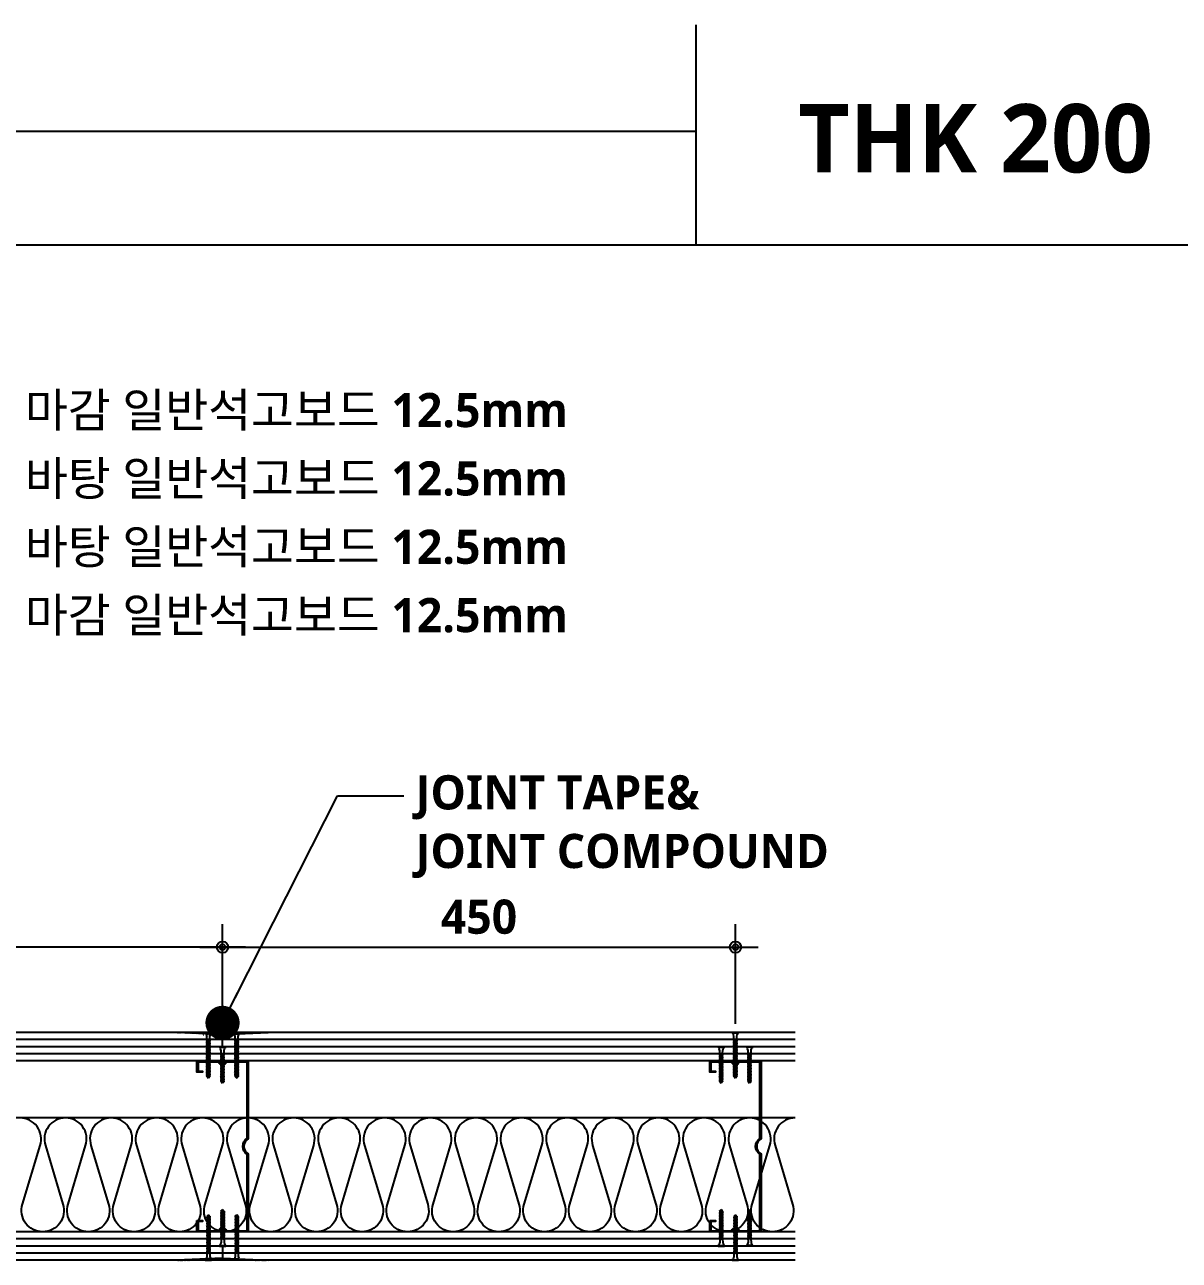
# Model space of a CAD drawing. Extents: x 200 to 24872, y 200 to 5740.
# Drawn here: x 17806 to 18819, y 4649 to 5733 of the extents above; entities that cross this region are included whole.
import ezdxf
from ezdxf.enums import TextEntityAlignment as Align

# ---------------------------------------------------------------- set-up
doc = ezdxf.new("R2010")
doc.units = 0
doc.header["$LTSCALE"] = 10
doc.header["$MEASUREMENT"] = 0
doc.header["$PDSIZE"] = -2
doc.layers.get('0').update_dxf_attribs({"linetype": 'CONTINUOUS'})
doc.layers.get('Defpoints').update_dxf_attribs({"color": 143, "linetype": 'CONTINUOUS'})
for name, color, linetype in [('A-ANNO-GRA1', 7, 'CONTINUOUS'), ('A-ANNO-LEAD', 4, 'CONTINUOUS'), ('A-ANNO-TEXT1', 7, 'CONTINUOUS'), ('A-DIM', 7, 'CONTINUOUS'), ('A-insul', 251, 'CONTINUOUS'), ('A-ST-AXIS-DIM', 7, 'CONTINUOUS'), ('A-STUD', 3, 'CONTINUOUS'), ('A-WALL-DRY', 7, 'CONTINUOUS'), ('나사못32', 8, 'CONTINUOUS'), ('나사못40', 8, 'CONTINUOUS'), ('조인트컴파운드', 8, 'CONTINUOUS')]:
    doc.layers.add(name, color=color, linetype=linetype)
doc.styles.add('2020음성 1차', font='NanumGothicBold.ttf')
doc.dimstyles.new('DLEADER', dxfattribs={"dimscale": 50, "dimtxt": 3, "dimasz": 3, "dimexe": 1, "dimexo": 8, "dimgap": 1, "dimtad": 1, "dimdec": 0, "dimrnd": 0.25, "dimdsep": 32, "dimtxsty": '2020음성 1차', "dimblk": 'DOT', "dimcen": 5, "dimclrd": 4, "dimclre": 4, "dimclrt": 3, "dimadec": 0, "dimazin": 0, "dimtfac": 1, "dimtdec": 0, "dimtix": 1, "dimtmove": 2, "dimatfit": 1, "dimldrblk": 'DOT', "dimfxl": 1, "dimarcsym": 0})
doc.dimstyles.new('RI-DOT-150', dxfattribs={"dimscale": 150, "dimtxt": 3, "dimasz": 1, "dimexe": 2, "dimexo": 2, "dimgap": 1, "dimtad": 1, "dimdec": 0, "dimzin": 9, "dimdsep": 46, "dimtxsty": '2020음성 1차', "dimcen": 0, "dimclrd": 256, "dimclre": 256, "dimclrt": 3, "dimadec": 0, "dimazin": 0, "dimtm": 1e-09, "dimtfac": 1, "dimtdec": 0, "dimtix": 1, "dimtmove": 2, "dimatfit": 3, "dimfxl": 1.25, "dimtolj": 1, "dimtzin": 0, "dimlwd": -1, "dimlwe": -1, "dimarcsym": 0})

# ---------------------------------------------------------------- blocks, each defined once
blk = doc.blocks.new('DIMDOT')
at = {"layer": 'A-DIM', "color": 7, "linetype": 'Continuous'}
blk.add_line((-2, 0), (2, 0), dxfattribs=at)
for radius in [0.5, 0.25]:
    blk.add_circle((0, 0), radius, dxfattribs=at)
blk = doc.blocks.new('*D77')
at = {"layer": 'A-ST-AXIS-DIM'}
for p, q in [((17979.48585798964, 4856.111153102946), (17979.48585798964, 4943.61115309353)), ((18429.48585798964, 4856.111153100814), (18429.48585798964, 4943.61115309353)), ((17989.48585798964, 4923.61115309353), (18419.48585798964, 4923.61115309353))]:
    blk.add_line(p, q, dxfattribs=at)
at = {"layer": 'Defpoints', "color": 0}
for p in [(18429.48585798964, 4923.61115309353), (17979.48585798964, 4841.111153102946), (18429.48585798964, 4841.111153100814)]:
    blk.add_point(p, dxfattribs=at)
at = {"layer": 'A-ST-AXIS-DIM', "linetype": 'ByBlock', "xscale": 10, "yscale": 10, "zscale": 10, "rotation": 180}
blk.add_blockref('DIMDOT', (17979.48585798964, 4923.61115309353), dxfattribs=at)
at = {"layer": 'A-ST-AXIS-DIM', "linetype": 'ByBlock', "xscale": 10, "yscale": 10, "zscale": 10}
blk.add_blockref('DIMDOT', (18429.48585798964, 4923.61115309353), dxfattribs=at)
at = {"layer": 'A-ST-AXIS-DIM', "color": 3, "ltscale": 10, "insert": (18204.48585798964, 4950.102630366257), "char_height": 30, "attachment_point": 5, "style": '2020음성 1차'}
blk.add_mtext('\\A1;450', dxfattribs=at)
blk = doc.blocks.new('*D78')
at = {"layer": 'A-ST-AXIS-DIM'}
for p, q in [((17529.48585798964, 4856.111153100814), (17529.48585798964, 4943.61115309353)), ((17979.48585798964, 4856.111153102946), (17979.48585798964, 4943.61115309353)), ((17969.48585798964, 4923.61115309353), (17539.48585798964, 4923.61115309353))]:
    blk.add_line(p, q, dxfattribs=at)
at = {"layer": 'Defpoints', "color": 0}
for p in [(17529.48585798964, 4923.61115309353), (17529.48585798964, 4841.111153100814), (17979.48585798964, 4841.111153102946)]:
    blk.add_point(p, dxfattribs=at)
at = {"layer": 'A-ST-AXIS-DIM', "linetype": 'ByBlock', "xscale": 10, "yscale": 10, "zscale": 10, "rotation": 180}
blk.add_blockref('DIMDOT', (17529.48585798964, 4923.61115309353), dxfattribs=at)
at = {"layer": 'A-ST-AXIS-DIM', "linetype": 'ByBlock', "xscale": 10, "yscale": 10, "zscale": 10}
blk.add_blockref('DIMDOT', (17979.48585798964, 4923.61115309353), dxfattribs=at)
at = {"layer": 'A-ST-AXIS-DIM', "color": 3, "ltscale": 10, "insert": (17754.48585798964, 4950.102630366257), "char_height": 30, "attachment_point": 5, "style": '2020음성 1차'}
blk.add_mtext('\\A1;450', dxfattribs=at)
blk = doc.blocks.new('_Dot')
at = {"color": 0, "lineweight": -2}
blk.add_line((-0.5, 0), (-1, 0), dxfattribs=at)
at = {"color": 0, "const_width": 0.5}
blk.add_lwpolyline([(-0.25, 0, 1), (0.25, 0, 1)], format="xyb", close=True, dxfattribs=at)
blk = doc.blocks.new('kcc나사못32')
at = {"layer": '나사못32'}
for p, q in [((1.500005058944225, 29.89999868441373), (1.000005058944225, 29.59999868436717)), ((1.000005058944225, 29.59999868436717), (1.500005058944225, 29.2999986843206)), ((1.500005058944225, 28.59999868436716), (1.000005058944225, 28.2999986843206)), ((1.000005058944225, 28.2999986843206), (1.500005058944225, 27.99999868427403)), ((1.500005058944225, 27.2999986843206), (1.000005058944225, 26.99999868427403)), ((1.000005058944225, 26.99999868427403), (1.500005058944225, 26.69999868422747)), ((1.500005058944225, 25.99999868427403), (1.000005058944225, 25.69999868422747)), ((1.000005058944225, 25.69999868422747), (1.500005058944225, 25.39999868441373)), ((1.500005058944225, 24.69999868422747), (1.000005058944225, 24.39999868441373)), ((1.000005058944225, 24.39999868441373), (1.500005058944225, 24.09999868436717)), ((1.500005058944225, 23.39999868441373), (1.000005058944225, 23.09999868436717)), ((1.000005058944225, 23.09999868436717), (1.500005058944225, 22.7999986843206)), ((1.500005058944225, 22.09999868436717), (1.000005058944225, 21.7999986843206)), ((1.000005058944225, 21.7999986843206), (1.500005058944225, 21.49999868427403)), ((1.500005058944225, 30.59999868436717), (2.750005058944225, 31.99999868427403)), ((1.500005058944225, 30.59999868436717), (1.500005058944225, 29.89999868441373)), ((4.000005058944225, 30.49999868427403), (1.500005058944225, 29.89999868441373)), ((4.000005058944225, 29.89999868441373), (1.500005058944225, 29.89999868441373)), ((4.000005058944225, 29.89999868441373), (1.500005058944225, 29.2999986843206)), ((1.500005058944225, 29.2999986843206), (1.500005058944225, 28.59999868436716)), ((4.000005058944225, 29.19999868422747), (1.500005058944225, 28.59999868436716)), ((4.000005058944225, 28.59999868436716), (1.500005058944225, 28.59999868436716)), ((4.000005058944225, 28.59999868436716), (1.500005058944225, 27.99999868427403)), ((1.500005058944225, 27.99999868427403), (1.500005058944225, 27.2999986843206)), ((4.000005058944225, 27.89999868441373), (1.500005058944225, 27.2999986843206)), ((4.000005058944225, 27.2999986843206), (1.500005058944225, 27.2999986843206)), ((4.000005058944225, 27.2999986843206), (1.500005058944225, 26.69999868422747)), ((1.500005058944225, 26.69999868422747), (1.500005058944225, 25.99999868427403)), ((4.000005058944225, 26.59999868436717), (1.500005058944225, 25.99999868427403)), ((4.000005058944225, 25.99999868427403), (1.500005058944225, 25.99999868427403)), ((4.000005058944225, 25.99999868427403), (1.500005058944225, 25.39999868441373)), ((1.500005058944225, 25.39999868441373), (1.500005058944225, 24.69999868422747)), ((4.000005058944225, 25.2999986843206), (1.500005058944225, 24.69999868422747)), ((4.000005058944225, 24.69999868422747), (1.500005058944225, 24.69999868422747)), ((4.000005058944225, 24.69999868422747), (1.500005058944225, 24.09999868436717)), ((1.500005058944225, 24.09999868436717), (1.500005058944225, 23.39999868441373)), ((4.000005058944225, 23.99999868427403), (1.500005058944225, 23.39999868441373)), ((4.000005058944225, 23.39999868441373), (1.500005058944225, 23.39999868441373)), ((4.000005058944225, 23.39999868441373), (1.500005058944225, 22.7999986843206)), ((1.500005058944225, 22.7999986843206), (1.500005058944225, 22.09999868436717)), ((4.000005058944225, 22.69999868422747), (1.500005058944225, 22.09999868436717)), ((4.000005058944225, 22.09999868436717), (1.500005058944225, 22.09999868436717)), ((4.000005058944225, 22.09999868436717), (1.500005058944225, 21.49999868427403)), ((4.000005058944225, 30.49999868427403), (2.750005058944225, 31.99999868427403)), ((4.000005058944225, 30.49999868427403), (4.500005058944224, 30.19999868422747)), ((4.500005058944224, 30.19999868422747), (4.000005058944225, 29.89999868441373)), ((4.000005058944225, 29.89999868441373), (4.000005058944225, 29.19999868422747)), ((4.000005058944225, 29.19999868422747), (4.500005058944224, 28.89999868441373)), ((4.500005058944224, 28.89999868441373), (4.000005058944225, 28.59999868436716)), ((4.000005058944225, 28.59999868436716), (4.000005058944225, 27.89999868441373)), ((4.000005058944225, 27.89999868441373), (4.500005058944224, 27.59999868436717)), ((4.500005058944224, 27.59999868436717), (4.000005058944225, 27.2999986843206)), ((4.000005058944225, 27.2999986843206), (4.000005058944225, 26.59999868436717)), ((4.000005058944225, 26.59999868436717), (4.500005058944224, 26.2999986843206)), ((4.500005058944224, 26.2999986843206), (4.000005058944225, 25.99999868427403)), ((4.000005058944225, 25.99999868427403), (4.000005058944225, 25.2999986843206)), ((4.000005058944225, 25.2999986843206), (4.500005058944224, 24.99999868427404)), ((4.500005058944224, 24.99999868427404), (4.000005058944225, 24.69999868422747)), ((4.000005058944225, 24.69999868422747), (4.000005058944225, 23.99999868427403)), ((4.000005058944225, 23.99999868427403), (4.500005058944224, 23.69999868422747)), ((4.500005058944224, 23.69999868422747), (4.000005058944225, 23.39999868441373)), ((4.000005058944225, 23.39999868441373), (4.000005058944225, 22.69999868422747)), ((4.000005058944225, 22.69999868422747), (4.500005058944224, 22.39999868441373)), ((4.500005058944224, 22.39999868441373), (4.000005058944225, 22.09999868436717)), ((4.000005058944225, 22.09999868436717), (4.000005058944225, 21.39999868441373)), ((1.500005058944225, 20.7999986843206), (1.000005058944225, 20.49999868427403)), ((1.000005058944225, 20.49999868427403), (1.500005058944225, 20.19999868422747)), ((1.500005058944225, 19.49999868427403), (1.000005058944225, 19.19999868422747)), ((1.000005058944225, 19.19999868422747), (1.500005058944225, 18.89999868441373)), ((1.500005058944225, 18.19999868422747), (1.000005058944225, 17.89999868441373)), ((1.000005058944225, 17.89999868441373), (1.500005058944225, 17.59999868436716)), ((1.500005058944225, 16.89999868441373), (1.000005058944225, 16.59999868436716)), ((1.000005058944225, 16.59999868436716), (1.500005058944225, 16.2999986843206)), ((1.500005058944225, 15.59999868436716), (1.000005058944225, 15.2999986843206)), ((1.000005058944225, 15.2999986843206), (1.500005058944225, 14.99999868427403)), ((1.500005058944225, 14.2999986843206), (1.000005058944225, 13.99999868427403)), ((1.000005058944225, 13.99999868427403), (1.500005058944225, 13.69999868422747)), ((1.500005058944225, 12.99999868427403), (1.000005058944225, 12.69999868422746)), ((1.000005058944225, 12.69999868422746), (1.500005058944225, 12.39999868441373)), ((1.500005058944225, 11.69999868422746), (1.000005058944225, 11.39999868441373)), ((1.000005058944225, 11.39999868441373), (1.500005058944225, 11.09999868436716)), ((1.500005058944225, 21.49999868427403), (1.500005058944225, 20.7999986843206)), ((4.000005058944225, 21.39999868441373), (1.500005058944225, 20.7999986843206)), ((4.000005058944225, 20.7999986843206), (1.500005058944225, 20.7999986843206)), ((4.000005058944225, 20.7999986843206), (1.500005058944225, 20.19999868422747)), ((1.500005058944225, 20.19999868422747), (1.500005058944225, 19.49999868427403)), ((4.000005058944225, 20.09999868436716), (1.500005058944225, 19.49999868427403)), ((4.000005058944225, 19.49999868427403), (1.500005058944225, 19.49999868427403)), ((4.000005058944225, 19.49999868427403), (1.500005058944225, 18.89999868441373)), ((1.500005058944225, 18.89999868441373), (1.500005058944225, 18.19999868422747)), ((4.000005058944225, 18.7999986843206), (1.500005058944225, 18.19999868422747)), ((4.000005058944225, 18.19999868422747), (1.500005058944225, 18.19999868422747)), ((4.000005058944225, 18.19999868422747), (1.500005058944225, 17.59999868436716)), ((1.500005058944225, 17.59999868436716), (1.500005058944225, 16.89999868441373)), ((4.000005058944225, 17.49999868427403), (1.500005058944225, 16.89999868441373)), ((4.000005058944225, 16.89999868441373), (1.500005058944225, 16.89999868441373)), ((4.000005058944225, 16.89999868441373), (1.500005058944225, 16.2999986843206)), ((1.500005058944225, 16.2999986843206), (1.500005058944225, 15.59999868436716)), ((4.000005058944225, 16.19999868422747), (1.500005058944225, 15.59999868436716)), ((4.000005058944225, 15.59999868436716), (1.500005058944225, 15.59999868436716)), ((4.000005058944225, 15.59999868436716), (1.500005058944225, 14.99999868427403)), ((1.500005058944225, 14.99999868427403), (1.500005058944225, 14.2999986843206)), ((4.000005058944225, 14.89999868441373), (1.500005058944225, 14.2999986843206)), ((4.000005058944225, 14.2999986843206), (1.500005058944225, 14.2999986843206)), ((4.000005058944225, 14.2999986843206), (1.500005058944225, 13.69999868422747)), ((1.500005058944225, 13.69999868422747), (1.500005058944225, 12.99999868427403)), ((4.000005058944225, 13.59999868436716), (1.500005058944225, 12.99999868427403)), ((4.000005058944225, 12.99999868427403), (1.500005058944225, 12.99999868427403)), ((4.000005058944225, 12.99999868427403), (1.500005058944225, 12.39999868441373)), ((1.500005058944225, 12.39999868441373), (1.500005058944225, 11.69999868422746)), ((4.000005058944225, 12.2999986843206), (1.500005058944225, 11.69999868422746)), ((4.000005058944225, 11.69999868422746), (1.500005058944225, 11.69999868422746)), ((4.000005058944225, 11.69999868422746), (1.500005058944225, 11.09999868436716)), ((1.500005058944225, 11.09999868436716), (1.500005058944225, 10.39999868441373)), ((4.000005058944225, 10.99999868427403), (1.500005058944225, 10.39999868441373)), ((4.000005058944225, 21.39999868441373), (4.500005058944224, 21.09999868436716)), ((4.500005058944224, 21.09999868436716), (4.000005058944225, 20.7999986843206)), ((4.000005058944225, 20.7999986843206), (4.000005058944225, 20.09999868436716)), ((4.000005058944225, 20.09999868436716), (4.500005058944224, 19.7999986843206)), ((4.500005058944224, 19.7999986843206), (4.000005058944225, 19.49999868427403)), ((4.000005058944225, 19.49999868427403), (4.000005058944225, 18.7999986843206)), ((4.000005058944225, 18.7999986843206), (4.500005058944224, 18.49999868427403)), ((4.500005058944224, 18.49999868427403), (4.000005058944225, 18.19999868422747)), ((4.000005058944225, 18.19999868422747), (4.000005058944225, 17.49999868427403)), ((4.000005058944225, 17.49999868427403), (4.500005058944224, 17.19999868422746)), ((4.500005058944224, 17.19999868422746), (4.000005058944225, 16.89999868441373)), ((4.000005058944225, 16.89999868441373), (4.000005058944225, 16.19999868422747)), ((4.000005058944225, 16.19999868422747), (4.500005058944224, 15.89999868441373)), ((4.500005058944224, 15.89999868441373), (4.000005058944225, 15.59999868436716)), ((4.000005058944225, 15.59999868436716), (4.000005058944225, 14.89999868441373)), ((4.000005058944225, 14.89999868441373), (4.500005058944224, 14.59999868436716)), ((4.500005058944224, 14.59999868436716), (4.000005058944225, 14.2999986843206)), ((4.000005058944225, 14.2999986843206), (4.000005058944225, 13.59999868436716)), ((4.000005058944225, 13.59999868436716), (4.500005058944224, 13.2999986843206)), ((4.500005058944224, 13.2999986843206), (4.000005058944225, 12.99999868427403)), ((4.000005058944225, 12.99999868427403), (4.000005058944225, 12.2999986843206)), ((4.000005058944225, 12.2999986843206), (4.500005058944224, 11.99999868427403)), ((4.500005058944224, 11.99999868427403), (4.000005058944225, 11.69999868422746)), ((4.000005058944225, 11.69999868422746), (4.000005058944225, 10.99999868427403)), ((4.000005058944225, 10.99999868427403), (4.500005058944224, 10.69999868422746)), ((5.0589442253e-06, -1.3157259673e-06), (5.0589442253e-06, 0.3999986844137311)), ((5.500005058944224, 0.3999986844137311), (5.0589442253e-06, 0.3999986844137311)), ((1.500005058944225, 10.39999868441373), (1.000005058944225, 10.09999868436716)), ((1.000005058944225, 10.09999868436716), (1.500005058944225, 9.799998684320597)), ((1.500005058944225, 9.099998684367165), (1.000005058944225, 8.799998684320597)), ((1.000005058944225, 8.799998684320597), (1.500005058944225, 8.499998684274033)), ((1.500005058944225, 7.799998684320598), (1.000005058944225, 7.499998684274032)), ((1.000005058944225, 7.499998684274032), (1.500005058944225, 7.199998684227466)), ((1.500005058944225, 6.499998684274032), (1.000005058944225, 6.199998684227466)), ((1.000005058944225, 6.199998684227466), (1.500005058944225, 5.899998684413731)), ((4.000005058944225, 10.39999868441373), (1.500005058944225, 10.39999868441373)), ((4.000005058944225, 10.39999868441373), (1.500005058944225, 9.799998684320597)), ((1.500005058944225, 9.799998684320597), (1.500005058944225, 9.099998684367165)), ((4.000005058944225, 9.699998684227467), (1.500005058944225, 9.099998684367165)), ((4.000005058944225, 9.099998684367165), (1.500005058944225, 9.099998684367165)), ((4.000005058944225, 9.099998684367165), (1.500005058944225, 8.499998684274033)), ((1.500005058944225, 8.499998684274033), (1.500005058944225, 7.799998684320598)), ((4.000005058944225, 8.399998684413731), (1.500005058944225, 7.799998684320598)), ((4.000005058944225, 7.799998684320598), (1.500005058944225, 7.799998684320598)), ((4.000005058944225, 7.799998684320598), (1.500005058944225, 7.199998684227466)), ((1.500005058944225, 7.199998684227466), (1.500005058944225, 6.499998684274032)), ((4.000005058944225, 7.099998684367164), (1.500005058944225, 6.499998684274032)), ((4.000005058944225, 6.499998684274032), (1.500005058944225, 6.499998684274032)), ((4.000005058944225, 6.499998684274032), (1.500005058944225, 5.899998684413731)), ((1.500005058944225, 5.899998684413731), (1.500005058944225, 5.399998684413731)), ((4.500005058944224, 10.69999868422746), (4.000005058944225, 10.39999868441373)), ((4.000005058944225, 10.39999868441373), (4.000005058944225, 9.699998684227467)), ((4.000005058944225, 9.699998684227467), (4.500005058944224, 9.399998684413733)), ((4.500005058944224, 9.399998684413733), (4.000005058944225, 9.099998684367165)), ((4.000005058944225, 9.099998684367165), (4.000005058944225, 8.399998684413731)), ((4.000005058944225, 8.399998684413731), (4.500005058944224, 8.099998684367165)), ((4.500005058944224, 8.099998684367165), (4.000005058944225, 7.799998684320598)), ((4.000005058944225, 7.799998684320598), (4.000005058944225, 7.099998684367164)), ((4.000005058944225, 7.099998684367164), (4.500005058944224, 6.799998684320598)), ((4.500005058944224, 6.799998684320598), (4.000005058944225, 6.499998684274032)), ((4.000005058944225, 6.499998684274032), (4.000005058944225, 5.399998684413731)), ((5.500005058944224, -1.3157259673e-06), (5.500005058944224, 0.3999986844137311)), ((5.500005058944224, -1.3157259673e-06), (5.0589442253e-06, -1.3157259673e-06))]:
    blk.add_line(p, q, dxfattribs=at)
at = {"layer": '나사못32', "extrusion": (0, 0, -1)}
blk.add_ellipse((5.0589442253e-06, 5.399998684413731), major_axis=(1.549203e-10, 5), ratio=0.3, start_param=1.570796326785601, end_param=3.141592653486512, dxfattribs=at)
at = {"layer": '나사못32'}
blk.add_ellipse((5.500005058944224, 5.399998684413731), major_axis=(2.59983e-11, 5), ratio=0.3, start_param=1.570796326796456, end_param=3.141592653607123, dxfattribs=at)
blk = doc.blocks.new('kcc나사못40')
at = {"layer": '나사못40'}
for p, q in [((1.500000002384354, 38.49999986732496), (1.000000002384354, 38.19999986732496)), ((1.000000002384354, 38.19999986732496), (1.500000002384354, 37.89999986732496)), ((1.500000002384354, 37.19999986732496), (1.000000002384354, 36.89999986732496)), ((1.000000002384354, 36.89999986732496), (1.500000002384354, 36.59999986732497)), ((1.500000002384382, 35.89999986732498), (1.000000002384382, 35.59999986732497)), ((1.000000002384382, 35.59999986732497), (1.500000002384382, 35.29999986732498)), ((1.50000000238441, 34.599999867325), (1.00000000238441, 34.299999867325)), ((1.00000000238441, 34.299999867325), (1.50000000238441, 33.999999867325)), ((1.500000002384439, 33.29999986732501), (1.000000002384439, 32.99999986732502)), ((1.000000002384439, 32.99999986732502), (1.500000002384439, 32.69999986732502)), ((1.500000002384354, 38.49999986732496), (2.750000002384354, 39.99999986732496)), ((1.500000002384354, 38.49999986732496), (4.000000002384353, 37.89999986732496)), ((1.500000002384354, 37.89999986732496), (4.000000002384353, 37.29999986732497)), ((1.500000002384354, 37.89999986732495), (1.500000002384354, 37.19999986732496)), ((1.500000002384354, 37.89999986732495), (4.000000002384353, 37.89999986732496)), ((1.500000002384354, 37.19999986732496), (4.000000002384353, 36.59999986732497)), ((1.500000002384354, 36.59999986732497), (4.000000002384353, 35.99999986732497)), ((1.500000002384382, 36.59999986732497), (1.500000002384382, 35.89999986732496)), ((1.500000002384382, 36.59999986732497), (4.000000002384311, 36.59999986732497)), ((1.500000002384382, 35.89999986732498), (4.000000002384382, 35.29999986732498)), ((1.500000002384382, 35.29999986732498), (4.000000002384382, 34.69999986732498)), ((1.50000000238441, 35.29999986732498), (1.50000000238441, 34.59999986732498)), ((1.500000002384382, 35.29999986732498), (4.000000002384382, 35.29999986732498)), ((1.50000000238441, 34.599999867325), (4.00000000238441, 33.999999867325)), ((1.500000002384439, 33.999999867325), (1.500000002384439, 33.299999867325)), ((1.50000000238441, 33.999999867325), (4.00000000238441, 33.39999986732501)), ((1.500000002384439, 33.999999867325), (4.000000002384368, 33.999999867325)), ((1.500000002384439, 33.29999986732501), (4.000000002384439, 32.69999986732502)), ((1.500000002384439, 32.69999986732502), (4.000000002384439, 32.09999986732503)), ((1.500000002384467, 32.69999986732502), (1.500000002384467, 31.99999986732502)), ((1.500000002384467, 32.69999986732502), (4.000000002384439, 32.69999986732502)), ((4.000000002384353, 38.59999986732497), (2.750000002384354, 39.99999986732496)), ((4.000000002384339, 38.59999986732497), (4.000000002384326, 37.89999986732496)), ((4.000000002384353, 37.89999986732496), (4.500000002384353, 37.59999986732497)), ((4.500000002384353, 37.59999986732497), (4.000000002384353, 37.29999986732497)), ((4.000000002384326, 37.29999986732496), (4.000000002384311, 36.59999986732497)), ((4.000000002384353, 36.59999986732497), (4.500000002384353, 36.29999986732499)), ((4.500000002384353, 36.29999986732499), (4.000000002384353, 35.99999986732497)), ((4.000000002384353, 35.99999986732497), (4.000000002384339, 35.29999986732498)), ((4.000000002384382, 35.29999986732498), (4.500000002384382, 34.999999867325)), ((4.500000002384382, 34.999999867325), (4.000000002384382, 34.69999986732498)), ((4.000000002384382, 34.69999986732498), (4.000000002384368, 33.999999867325)), ((4.00000000238441, 33.999999867325), (4.50000000238441, 33.69999986732502)), ((4.50000000238441, 33.69999986732502), (4.00000000238441, 33.39999986732501)), ((4.00000000238441, 33.39999986732501), (4.000000002384396, 32.69999986732502)), ((4.000000002384439, 32.69999986732502), (4.500000002384438, 32.39999986732504)), ((1.500000002384467, 31.99999986732503), (1.000000002384467, 31.69999986732503)), ((1.000000002384467, 31.69999986732503), (1.500000002384467, 31.39999986732504)), ((1.500000002384496, 30.69999986732505), (1.000000002384496, 30.39999986732505)), ((1.000000002384496, 30.39999986732505), (1.500000002384496, 30.09999986732506)), ((1.500000002384524, 29.39999986732507), (1.000000002384524, 29.09999986732507)), ((1.000000002384524, 29.09999986732507), (1.500000002384524, 28.79999986732507)), ((1.500000002384552, 28.09999986732508), (1.000000002384552, 27.79999986732509)), ((1.000000002384552, 27.79999986732509), (1.500000002384552, 27.49999986732509)), ((1.500000002384581, 26.7999998673251), (1.000000002384581, 26.4999998673251)), ((1.000000002384581, 26.4999998673251), (1.500000002384581, 26.19999986732511)), ((1.500000002384609, 25.49999986732512), (1.000000002384609, 25.19999986732512)), ((1.000000002384609, 25.19999986732512), (1.500000002384609, 24.89999986732512)), ((1.500000002384638, 24.19999986732513), (1.000000002384638, 23.89999986732513)), ((1.000000002384638, 23.89999986732513), (1.500000002384638, 23.59999986732514)), ((1.500000002384666, 22.89999986732515), (1.000000002384666, 22.59999986732515)), ((1.000000002384666, 22.59999986732515), (1.500000002384666, 22.29999986732515)), ((1.500000002384467, 31.99999986732503), (4.000000002384467, 31.39999986732504)), ((1.500000002384496, 31.39999986732504), (1.500000002384496, 30.69999986732503)), ((1.500000002384467, 31.39999986732504), (4.000000002384467, 30.79999986732504)), ((1.500000002384496, 31.39999986732504), (4.000000002384425, 31.39999986732504)), ((1.500000002384496, 30.69999986732505), (4.000000002384496, 30.09999986732506)), ((1.500000002384496, 30.09999986732506), (4.000000002384496, 29.49999986732506)), ((1.500000002384524, 30.09999986732506), (1.500000002384524, 29.39999986732505)), ((1.500000002384524, 30.09999986732506), (4.000000002384454, 30.09999986732506)), ((1.500000002384524, 29.39999986732507), (4.000000002384524, 28.79999986732507)), ((1.500000002384552, 28.79999986732507), (1.500000002384552, 28.09999986732507)), ((1.500000002384524, 28.79999986732507), (4.000000002384524, 28.19999986732508)), ((1.500000002384552, 28.79999986732507), (4.000000002384481, 28.79999986732507)), ((1.500000002384552, 28.09999986732508), (4.000000002384552, 27.49999986732509)), ((1.500000002384552, 27.49999986732509), (4.000000002384552, 26.89999986732509)), ((1.500000002384581, 27.49999986732509), (1.500000002384581, 26.79999986732509)), ((1.500000002384581, 27.49999986732509), (4.00000000238451, 27.49999986732509)), ((1.500000002384581, 26.7999998673251), (4.000000002384581, 26.19999986732511)), ((1.500000002384609, 26.19999986732511), (1.500000002384609, 25.4999998673251)), ((1.500000002384581, 26.19999986732511), (4.000000002384581, 25.59999986732511)), ((1.500000002384609, 26.19999986732511), (4.000000002384538, 26.19999986732511)), ((1.500000002384609, 25.49999986732512), (4.000000002384609, 24.89999986732512)), ((1.500000002384609, 24.89999986732512), (4.000000002384609, 24.29999986732513)), ((1.500000002384638, 24.89999986732512), (1.500000002384638, 24.19999986732512)), ((1.500000002384638, 24.89999986732512), (4.000000002384566, 24.89999986732512)), ((1.500000002384638, 24.19999986732513), (4.000000002384638, 23.59999986732514)), ((1.500000002384666, 23.59999986732514), (1.500000002384666, 22.89999986732514)), ((1.500000002384638, 23.59999986732514), (4.000000002384638, 22.99999986732514)), ((1.500000002384666, 23.59999986732514), (4.000000002384596, 23.59999986732514)), ((1.500000002384666, 22.89999986732515), (4.000000002384666, 22.29999986732515)), ((1.500000002384666, 22.29999986732515), (4.000000002384666, 21.69999986732516)), ((1.500000002384695, 22.29999986732515), (1.500000002384695, 21.59999986732515)), ((1.500000002384666, 22.29999986732515), (4.000000002384623, 22.29999986732515)), ((4.500000002384438, 32.39999986732504), (4.000000002384439, 32.09999986732503)), ((4.000000002384439, 32.09999986732503), (4.000000002384425, 31.39999986732504)), ((4.000000002384467, 31.39999986732504), (4.500000002384467, 31.09999986732506)), ((4.500000002384467, 31.09999986732506), (4.000000002384467, 30.79999986732504)), ((4.000000002384467, 30.79999986732504), (4.000000002384454, 30.09999986732506)), ((4.000000002384496, 30.09999986732506), (4.500000002384496, 29.79999986732507)), ((4.500000002384496, 29.79999986732507), (4.000000002384496, 29.49999986732506)), ((4.000000002384496, 29.49999986732506), (4.000000002384481, 28.79999986732507)), ((4.000000002384524, 28.79999986732507), (4.500000002384523, 28.49999986732509)), ((4.500000002384523, 28.49999986732509), (4.000000002384524, 28.19999986732508)), ((4.000000002384524, 28.19999986732508), (4.00000000238451, 27.49999986732509)), ((4.000000002384552, 27.49999986732509), (4.500000002384552, 27.1999998673251)), ((4.500000002384552, 27.1999998673251), (4.000000002384552, 26.89999986732509)), ((4.000000002384552, 26.89999986732509), (4.000000002384538, 26.19999986732511)), ((4.000000002384581, 26.19999986732511), (4.500000002384581, 25.89999986732512)), ((4.500000002384581, 25.89999986732512), (4.000000002384581, 25.59999986732511)), ((4.000000002384581, 25.59999986732511), (4.000000002384566, 24.89999986732512)), ((4.000000002384609, 24.89999986732512), (4.500000002384608, 24.59999986732514)), ((4.500000002384608, 24.59999986732514), (4.000000002384609, 24.29999986732513)), ((4.000000002384609, 24.29999986732513), (4.000000002384596, 23.59999986732514)), ((4.000000002384638, 23.59999986732514), (4.500000002384637, 23.29999986732516)), ((4.500000002384637, 23.29999986732516), (4.000000002384638, 22.99999986732514)), ((4.000000002384638, 22.99999986732514), (4.000000002384623, 22.29999986732515)), ((4.000000002384666, 22.29999986732515), (4.500000002384666, 21.99999986732517)), ((4.500000002384666, 21.99999986732517), (4.000000002384666, 21.69999986732516)), ((4.000000002384666, 21.69999986732516), (4.000000002384652, 20.99999986732517)), ((1.500000002384695, 21.59999986732517), (1.000000002384695, 21.29999986732517)), ((1.000000002384695, 21.29999986732517), (1.500000002384695, 20.99999986732517)), ((1.500000002384723, 20.29999986732518), (1.000000002384723, 19.99999986732518)), ((1.000000002384723, 19.99999986732518), (1.500000002384723, 19.69999986732519)), ((1.500000002384751, 18.9999998673252), (1.000000002384751, 18.6999998673252)), ((1.000000002384751, 18.6999998673252), (1.500000002384751, 18.39999986732521)), ((1.50000000238478, 17.69999986732521), (1.00000000238478, 17.39999986732522)), ((1.00000000238478, 17.39999986732522), (1.50000000238478, 17.09999986732522)), ((1.500000002384808, 16.39999986732523), (1.000000002384808, 16.09999986732524)), ((1.000000002384808, 16.09999986732524), (1.500000002384808, 15.79999986732524)), ((1.500000002384837, 15.09999986732525), (1.000000002384837, 14.79999986732525)), ((1.000000002384837, 14.79999986732525), (1.500000002384837, 14.49999986732526)), ((1.500000002384865, 13.79999986732527), (1.000000002384865, 13.49999986732527)), ((1.000000002384865, 13.49999986732527), (1.500000002384865, 13.19999986732527)), ((1.500000002384894, 12.49999986732528), (1.000000002384894, 12.19999986732529)), ((1.000000002384894, 12.19999986732529), (1.500000002384894, 11.89999986732529)), ((1.500000002384922, 11.1999998673253), (1.000000002384922, 10.8999998673253)), ((1.000000002384922, 10.8999998673253), (1.500000002384922, 10.59999986732531)), ((1.500000002384695, 21.59999986732517), (4.000000002384695, 20.99999986732517)), ((1.500000002384723, 20.99999986732517), (1.500000002384723, 20.29999986732517)), ((1.500000002384695, 20.99999986732517), (4.000000002384695, 20.39999986732518)), ((1.500000002384695, 20.99999986732517), (4.000000002384695, 20.99999986732517)), ((1.500000002384723, 20.29999986732518), (4.000000002384724, 19.69999986732519)), ((1.500000002384723, 19.69999986732519), (4.000000002384724, 19.09999986732519)), ((1.500000002384751, 19.69999986732519), (1.500000002384751, 18.99999986732519)), ((1.500000002384751, 19.69999986732519), (4.000000002384724, 19.69999986732519)), ((1.500000002384751, 18.9999998673252), (4.000000002384751, 18.39999986732521)), ((1.50000000238478, 18.39999986732521), (1.50000000238478, 17.6999998673252)), ((1.500000002384751, 18.39999986732521), (4.000000002384751, 17.79999986732521)), ((1.50000000238478, 18.39999986732521), (4.000000002384709, 18.39999986732521)), ((1.50000000238478, 17.69999986732521), (4.00000000238478, 17.09999986732522)), ((1.50000000238478, 17.09999986732522), (4.00000000238478, 16.49999986732523)), ((1.500000002384808, 17.09999986732522), (1.500000002384808, 16.39999986732522)), ((1.50000000238478, 17.09999986732522), (4.000000002384737, 17.09999986732522)), ((1.500000002384808, 16.39999986732523), (4.000000002384808, 15.79999986732524)), ((1.500000002384837, 15.79999986732524), (1.500000002384837, 15.09999986732523)), ((1.500000002384808, 15.79999986732524), (4.000000002384808, 15.19999986732524)), ((1.500000002384837, 15.79999986732524), (4.000000002384766, 15.79999986732524)), ((1.500000002384837, 15.09999986732525), (4.000000002384836, 14.49999986732526)), ((1.500000002384837, 14.49999986732526), (4.000000002384836, 13.89999986732526)), ((1.500000002384865, 14.49999986732526), (1.500000002384865, 13.79999986732525)), ((1.500000002384865, 14.49999986732526), (4.000000002384794, 14.49999986732526)), ((1.500000002384865, 13.79999986732527), (4.000000002384866, 13.19999986732527)), ((1.500000002384894, 13.19999986732527), (1.500000002384894, 12.49999986732527)), ((1.500000002384865, 13.19999986732527), (4.000000002384866, 12.59999986732528)), ((1.500000002384894, 13.19999986732527), (4.000000002384823, 13.19999986732527)), ((1.500000002384894, 12.49999986732528), (4.000000002384893, 11.89999986732529)), ((1.500000002384894, 11.89999986732529), (4.000000002384893, 11.2999998673253)), ((1.500000002384922, 11.89999986732529), (1.500000002384922, 11.19999986732529)), ((1.500000002384922, 11.89999986732529), (4.000000002384851, 11.89999986732529)), ((1.500000002384922, 11.1999998673253), (4.000000002384922, 10.59999986732531)), ((4.000000002384695, 20.99999986732517), (4.500000002384695, 20.69999986732519)), ((4.500000002384695, 20.69999986732519), (4.000000002384695, 20.39999986732518)), ((4.000000002384695, 20.39999986732518), (4.00000000238468, 19.69999986732519)), ((4.000000002384724, 19.69999986732519), (4.500000002384723, 19.39999986732521)), ((4.500000002384723, 19.39999986732521), (4.000000002384724, 19.09999986732519)), ((4.000000002384724, 19.09999986732519), (4.000000002384709, 18.39999986732521)), ((4.000000002384751, 18.39999986732521), (4.500000002384751, 18.09999986732522)), ((4.500000002384751, 18.09999986732522), (4.000000002384751, 17.79999986732521)), ((4.000000002384751, 17.79999986732521), (4.000000002384737, 17.09999986732522)), ((4.00000000238478, 17.09999986732522), (4.50000000238478, 16.79999986732524)), ((4.50000000238478, 16.79999986732524), (4.00000000238478, 16.49999986732523)), ((4.00000000238478, 16.49999986732523), (4.000000002384766, 15.79999986732524)), ((4.000000002384808, 15.79999986732524), (4.500000002384809, 15.49999986732526)), ((4.500000002384809, 15.49999986732526), (4.000000002384808, 15.19999986732524)), ((4.000000002384808, 15.19999986732524), (4.000000002384794, 14.49999986732526)), ((4.000000002384836, 14.49999986732526), (4.500000002384836, 14.19999986732527)), ((4.500000002384836, 14.19999986732527), (4.000000002384836, 13.89999986732526)), ((4.000000002384836, 13.89999986732526), (4.000000002384823, 13.19999986732527)), ((4.000000002384866, 13.19999986732527), (4.500000002384866, 12.89999986732529)), ((4.500000002384866, 12.89999986732529), (4.000000002384866, 12.59999986732528)), ((4.000000002384866, 12.59999986732528), (4.000000002384851, 11.89999986732529)), ((4.000000002384893, 11.89999986732529), (4.500000002384893, 11.59999986732531)), ((4.500000002384893, 11.59999986732531), (4.000000002384893, 11.2999998673253)), ((4.000000002384893, 11.2999998673253), (4.000000002384879, 10.59999986732531)), ((2.384354e-09, 0.3999998673249578), (5.500000002384354, 0.3999998673249578)), ((2.384354e-09, -1.326750407e-07), (2.384354e-09, 0.3999998673249578)), ((1.50000000238495, 9.89999986732532), (1.00000000238495, 9.599999867325323)), ((1.00000000238495, 9.599999867325323), (1.50000000238495, 9.299999867325324)), ((1.500000002384979, 8.599999867325337), (1.000000002384979, 8.29999986732534)), ((1.000000002384979, 8.29999986732534), (1.500000002384979, 7.999999867325343)), ((1.500000002385007, 7.299999867325353), (1.000000002385007, 6.999999867325357)), ((1.000000002385007, 6.999999867325357), (1.500000002385007, 6.699999867325361)), ((1.50000000238495, 10.59999986732531), (1.50000000238495, 9.899999867325308)), ((1.500000002384922, 10.59999986732531), (4.000000002384922, 9.999999867325315)), ((1.50000000238495, 10.59999986732531), (4.000000002384879, 10.59999986732531)), ((1.50000000238495, 9.89999986732532), (4.00000000238495, 9.299999867325324)), ((1.50000000238495, 9.299999867325324), (4.00000000238495, 8.699999867325332)), ((1.500000002384979, 9.299999867325324), (1.500000002384979, 8.599999867325323)), ((1.500000002384979, 9.299999867325324), (4.000000002384908, 9.299999867325324)), ((1.500000002384979, 8.599999867325337), (4.000000002384978, 7.999999867325343)), ((1.500000002385007, 7.999999867325343), (1.500000002385007, 7.299999867325339)), ((1.500000002384979, 7.999999867325343), (4.000000002384978, 7.399999867325348)), ((1.500000002384979, 7.999999867325343), (4.000000002384978, 7.999999867325343)), ((1.500000002385007, 7.299999867325353), (4.000000002385007, 6.699999867325361)), ((1.500000002385007, 6.699999867325361), (4.000000002385007, 6.099999867325366)), ((1.500000002385007, 6.699999867325361), (4.000000002384965, 6.699999867325361)), ((1.500000002385007, 6.699999867325361), (1.500000002385021, 5.399999867325383)), ((4.000000002384922, 10.59999986732531), (4.500000002384922, 10.29999986732532)), ((4.500000002384922, 10.29999986732532), (4.000000002384922, 9.999999867325315)), ((4.000000002384922, 9.999999867325315), (4.000000002384908, 9.299999867325324)), ((4.00000000238495, 9.299999867325324), (4.50000000238495, 8.999999867325341)), ((4.50000000238495, 8.999999867325341), (4.00000000238495, 8.699999867325332)), ((4.00000000238495, 8.699999867325332), (4.000000002384936, 7.999999867325343)), ((4.000000002384978, 7.999999867325343), (4.500000002384978, 7.699999867325361)), ((4.500000002384978, 7.699999867325361), (4.000000002384978, 7.399999867325348)), ((4.000000002384978, 7.399999867325348), (4.000000002384965, 6.699999867325361)), ((4.000000002385007, 6.699999867325361), (4.500000002385007, 6.399999867325377)), ((4.500000002385007, 6.399999867325377), (4.000000002385007, 6.099999867325366)), ((4.000000002385007, 6.099999867325366), (4.000000002384994, 5.399999867325377)), ((5.500000002384354, -1.326750407e-07), (5.500000002384354, 0.3999998673249578)), ((2.384354e-09, -1.326750407e-07), (5.500000002384354, -1.326750407e-07))]:
    blk.add_line(p, q, dxfattribs=at)
at = {"layer": '나사못40', "extrusion": (0, 0, -1)}
blk.add_ellipse((2.384354e-09, 5.399999867325377), major_axis=(0, -5.000000000000417), ratio=0.299999999999847, start_param=4.712388980384689, end_param=6.283185307179585, dxfattribs=at)
at = {"layer": '나사못40'}
blk.add_ellipse((5.500000002384354, 5.399999867325377), major_axis=(0, -5.000000000000417), ratio=0.299999999999847, start_param=4.712388980384689, end_param=6.283185307179585, dxfattribs=at)

msp = doc.modelspace()

# ---------------------------------------------------------------- hatches: boundary and pattern name
at = {"layer": '조인트컴파운드'}
h = msp.add_hatch(dxfattribs=at)
h.set_pattern_fill('ANSI31', color=256, scale=0.1, style=0)
h.set_pattern_definition([(45, (12713.50678604332, -13818.68214754635), (-0.2245064030267288, 0.2245064030267288), [])])
edge = h.paths.add_edge_path()
edge.add_ellipse((17961.75000000023, 4843.272318674863), major_axis=(1.73867e-11, 4.999999999999999), ratio=0.2999999999998181, start_angle=329.4726416839911, end_angle=360)
edge.add_line((17961.75000000023, 4848.272318674863), (17961.75000000023, 4848.672318674755))
edge.add_line((17961.75000000023, 4848.67231867474), (17939.49999999846, 4848.672318674784))
edge.add_line((17939.49999999846, 4848.672318674799), (17962.5119245903, 4847.579252256677))
h.paths.add_polyline_path([(17967.25000000023, 4848.67231867474), (17961.75000000023, 4848.67231867474), (17961.75000000023, 4848.272318674863), (17967.25000000023, 4848.272318674834)])
edge = h.paths.add_edge_path()
edge.add_ellipse((17967.25000000023, 4843.272318674834), major_axis=(1.71012e-11, 5), ratio=0.2999999999998181, start_angle=360, end_angle=394.4682650453655)
edge.add_line((17967.23416816225, 4848.272318674834), (17961.7656713156, 4848.272318674848))
edge.add_ellipse((17961.75000000023, 4843.272318674863), major_axis=(1.73867e-11, 4.999999999999999), ratio=0.2999999999998181, start_angle=329.47264168399124, end_angle=360, ccw=False)
edge.add_line((17962.5119245903, 4847.579252256692), (17966.40107547498, 4847.394517589681))
edge = h.paths.add_edge_path()
edge.add_line((18019.49999999828, 4848.672318674624), (17967.25000000023, 4848.67231867474))
edge.add_line((17967.25000000023, 4848.67231867474), (17967.25000000023, 4848.272318674834))
edge.add_ellipse((17967.25000000023, 4843.272318674834), major_axis=(1.71012e-11, 5), ratio=0.2999999999998181, start_angle=360, end_angle=394.4682650453655)
edge.add_line((17966.40107547498, 4847.394517589652), (17979.50000000017, 4846.772318674703))
edge.add_line((17979.50000000017, 4846.772318674717), (18019.49999999825, 4848.672318674624))
h = msp.add_hatch(dxfattribs=at)
h.set_pattern_fill('ANSI31', color=256, scale=0.1, style=0)
h.set_pattern_definition([(45, (12713.50678604317, -14014.882147292), (-0.2245064030267288, 0.2245064030267288), [])])
edge = h.paths.add_edge_path()
edge.add_ellipse((17961.75000000009, 4654.07231892892), major_axis=(1.73867e-11, -4.999999999999999), ratio=0.2999999999998181, start_angle=0, end_angle=30.527358316008872, ccw=False)
edge.add_line((17961.75000000009, 4649.072318928935), (17961.75000000009, 4648.672318929035))
edge.add_line((17961.75000000009, 4648.67231892905), (17939.49999999831, 4648.672318928999))
edge.add_line((17939.49999999831, 4648.672318928991), (17962.51192459016, 4649.765385347113))
h.paths.add_polyline_path([(17967.25000000009, 4648.67231892905), (17961.75000000009, 4648.67231892905), (17961.75000000009, 4649.072318928935), (17967.25000000009, 4649.072318928957)])
edge = h.paths.add_edge_path()
edge.add_ellipse((17967.25000000009, 4654.072318928957), major_axis=(1.71012e-11, -5), ratio=0.2999999999998181, start_angle=-34.46826504536551, end_angle=0, ccw=False)
edge.add_line((17967.2341681621, 4649.072318928957), (17961.76567131546, 4649.072318928942))
edge.add_ellipse((17961.75000000009, 4654.07231892892), major_axis=(1.73867e-11, -4.999999999999999), ratio=0.2999999999998181, start_angle=0, end_angle=30.52735831600873)
edge.add_line((17962.51192459016, 4649.765385347106), (17966.40107547483, 4649.950120014109))
edge = h.paths.add_edge_path()
edge.add_line((18019.49999999814, 4648.672318929159), (17967.25000000009, 4648.67231892905))
edge.add_line((17967.25000000009, 4648.67231892905), (17967.25000000009, 4649.072318928957))
edge.add_ellipse((17967.25000000009, 4654.072318928957), major_axis=(1.71012e-11, -5), ratio=0.2999999999998181, start_angle=-34.46826504536551, end_angle=0, ccw=False)
edge.add_line((17966.40107547483, 4649.950120014146), (17979.50000000003, 4650.572318929087))
edge.add_line((17979.50000000003, 4650.572318929073), (18019.49999999811, 4648.672318929159))

# ---------------------------------------------------------------- linework, layer by layer
at = {"layer": 'A-ANNO-GRA1'}
for p, q in [((18394.96539622545, 5540), (18394.96539622545, 5733.341259324545)), ((17250, 5640), (18394.96539622545, 5639.999999999985)), ((17000, 5540), (24094.96539622545, 5540))]:
    msp.add_line(p, q, dxfattribs=at)
at = {"layer": 'A-insul'}
msp.add_line((18482.00000031097, 4773.672318917379), (17482.00000000262, 4773.672318942699), dxfattribs=at)
msp.add_lwpolyline([(18482.00000031097, 4773.672318917379, 0.509267), (18482.00000031097, 4773.672318917379, 0.509267), (18464.32000031036, 4749.432318917827), (18479.64000030905, 4697.912318917439, -0.509267), (18461.98000030844, 4673.672318917886, -0.509267), (18444.32000030905, 4697.912318918333), (18459.64000031036, 4749.432318917946, 0.509267), (18441.98000031097, 4773.672318918392, 0.509267), (18424.30000031036, 4749.43231891884), (18439.62000030906, 4697.912318918452, -0.509267), (18421.96000030844, 4673.672318918899, -0.509267), (18404.30000030906, 4697.912318919346), (18419.62000031036, 4749.432318918959, 0.509267), (18401.96000031097, 4773.672318919405, 0.509267), (18384.28000031036, 4749.432318919853), (18399.60000030905, 4697.912318919465, -0.509267), (18381.94000030844, 4673.672318919912, -0.509267), (18364.28000030905, 4697.912318920359), (18379.60000031036, 4749.432318919972, 0.509267), (18361.94000031097, 4773.672318920419, 0.509267), (18344.26000031036, 4749.432318920866), (18359.58000030906, 4697.912318920478, -0.509267), (18341.92000030844, 4673.672318920925, -0.509267), (18324.26000030906, 4697.912318921372), (18339.58000031036, 4749.432318920985, 0.509267), (18321.92000031097, 4773.672318921432, 0.509267), (18304.24000031036, 4749.432318921879), (18319.56000030905, 4697.912318921492, -0.509267), (18301.90000030844, 4673.672318921938, -0.509267), (18284.24000030905, 4697.912318922386), (18299.56000031036, 4749.432318921999, 0.509267), (18281.90000031097, 4773.672318922445, 0.509267), (18264.22000031036, 4749.432318922893), (18279.54000030905, 4697.912318922505, -0.509267), (18261.88000030844, 4673.672318922951, -0.509267), (18244.22000030905, 4697.912318923399), (18259.54000031036, 4749.432318923012, 0.509267), (18241.88000031097, 4773.672318923458, 0.509267), (18224.20000031036, 4749.432318923906), (18239.52000030905, 4697.912318923518, -0.509267), (18221.86000030844, 4673.672318923965, -0.509267), (18204.20000030905, 4697.912318924412), (18219.52000031036, 4749.432318924025, 0.509267), (18201.86000031097, 4773.672318924471, 0.509267), (18184.18000031036, 4749.432318924919), (18199.50000030905, 4697.912318924531, -0.509267), (18181.84000030844, 4673.672318924978, -0.509267), (18164.18000030905, 4697.912318925425), (18179.50000031036, 4749.432318925038, 0.509267), (18161.84000031097, 4773.672318925484, 0.509267), (18144.16000031036, 4749.432318925932), (18159.48000030905, 4697.912318925544, -0.509267), (18141.82000030844, 4673.672318925991, -0.509267), (18124.16000030905, 4697.912318926438), (18139.48000031036, 4749.432318926051, 0.509267), (18121.82000031097, 4773.672318926498, 0.509267), (18104.14000031036, 4749.432318926945), (18119.46000030905, 4697.912318926557, -0.509267), (18101.80000030844, 4673.672318927004, -0.509267), (18084.14000030905, 4697.912318927451), (18099.46000031036, 4749.432318927064, 0.509267), (18081.80000031097, 4773.672318927511, 0.509267), (18064.12000031036, 4749.432318927958), (18079.44000030905, 4697.912318927571, -0.509267), (18061.78000030844, 4673.672318928017, -0.509267), (18044.12000030905, 4697.912318928465), (18059.44000031036, 4749.432318928078, 0.509267), (18041.78000031097, 4773.672318928524, 0.509267), (18024.10000031035, 4749.432318928972), (18039.42000030905, 4697.912318928584, -0.509267), (18021.76000030844, 4673.672318929031, -0.509267), (18004.10000030905, 4697.912318929478), (18019.42000031035, 4749.432318929091, 0.509267), (18001.76000031097, 4773.672318929537, 0.509267), (17984.08000031036, 4749.432318929985), (17999.40000030905, 4697.912318929597, -0.509267), (17981.74000030844, 4673.672318930044, -0.509267), (17964.08000030905, 4697.912318930491), (17979.40000031036, 4749.432318930104, 0.509267), (17961.74000031097, 4773.67231893055, 0.509267), (17944.06000031035, 4749.432318930998), (17959.38000030905, 4697.91231893061, -0.509267), (17941.72000030844, 4673.672318931057, -0.509267), (17924.06000030905, 4697.912318931504), (17939.38000031035, 4749.432318931117, 0.509267), (17921.72000031097, 4773.672318931563, 0.509267), (17904.04000031036, 4749.432318932011), (17919.36000030905, 4697.912318931623, -0.509267), (17901.70000030844, 4673.67231893207, -0.509267), (17884.04000030905, 4697.912318932517), (17899.36000031036, 4749.43231893213, 0.509267), (17881.70000031097, 4773.672318932577, 0.509267), (17864.02000031035, 4749.432318933024), (17879.34000030905, 4697.912318932636, -0.509267), (17861.68000030844, 4673.672318933083, -0.509267), (17844.02000030905, 4697.912318933531), (17859.34000031035, 4749.432318933144, 0.509267), (17841.68000031097, 4773.67231893359, 0.509267), (17824.00000031036, 4749.432318934038), (17839.32000030905, 4697.91231893365, -0.509267), (17821.66000030843, 4673.672318934096, -0.509267), (17804.00000030905, 4697.912318934544), (17819.32000031036, 4749.432318934157, 0.509267), (17801.66000031097, 4773.672318934603, 0.509267)], format="xyb", dxfattribs=at)
at = {"layer": 'A-STUD'}
for points in [[(17957.00000000032, 4683.672318675352), (17962.00000000032, 4683.672318675352), (17962.00000000032, 4682.672318675352), (17958.00000000032, 4682.672318675352), (17958.00000000032, 4674.672318675352), (17976.14589802953, 4674.672318675468, -0.7453559925022097), (17982.85410196366, 4674.672318675468), (18001.00000000032, 4674.672318675468), (18001.00000000023, 4741.606912323245, -0.5427831433433274), (18001.00000000009, 4755.73772502775), (18001.00000000009, 4822.672318675468), (17982.85410196343, 4822.672318675468, -0.7453559925022097), (17976.1458980293, 4822.672318675468), (17958.00000000009, 4822.672318675352), (17958.00000000009, 4814.672318675352), (17962.00000000009, 4814.672318675352), (17962.00000000009, 4813.672318675352), (17957.00000000009, 4813.672318675352), (17957.00000000009, 4823.672318675352), (17977.00000000009, 4823.672318675468, 0.9999999999999998), (17982.00000000009, 4823.672318675468), (18002.00000000009, 4823.672318675468), (18002.00000000009, 4755.172318675468, 0.5899974568373595), (18002.00000000017, 4742.172318675613), (18002.00000000032, 4673.672318675468), (17982.00000000032, 4673.672318675468, 0.9999999999999998), (17977.00000000032, 4673.672318675468), (17957.00000000032, 4673.672318675352)], [(18407.00000000032, 4683.672318675352), (18412.00000000032, 4683.672318675352), (18412.00000000032, 4682.672318675352), (18408.00000000032, 4682.672318675352), (18408.00000000032, 4674.672318675352), (18426.14589802953, 4674.672318675468, -0.7453559925022097), (18432.85410196366, 4674.672318675468), (18451.00000000032, 4674.672318675468), (18451.00000000023, 4741.606912323245, -0.5427831433433274), (18451.00000000009, 4755.73772502775), (18451.00000000009, 4822.672318675468), (18432.85410196343, 4822.672318675468, -0.7453559925022097), (18426.1458980293, 4822.672318675468), (18408.00000000009, 4822.672318675352), (18408.00000000009, 4814.672318675352), (18412.00000000009, 4814.672318675352), (18412.00000000009, 4813.672318675352), (18407.00000000009, 4813.672318675352), (18407.00000000009, 4823.672318675352), (18427.00000000009, 4823.672318675468, 0.9999999999999998), (18432.00000000009, 4823.672318675468), (18452.00000000009, 4823.672318675468), (18452.00000000009, 4755.172318675468, 0.5899974568373595), (18452.00000000017, 4742.172318675613), (18452.00000000032, 4673.672318675468), (18432.00000000032, 4673.672318675468, 0.9999999999999998), (18427.00000000032, 4673.672318675468), (18407.00000000032, 4673.672318675352)]]:
    msp.add_lwpolyline(points, format="xyb", close=True, dxfattribs=at)
at = {"layer": 'A-WALL-DRY'}
for p, q in [((18482.00000030836, 4848.672318700672), (17482.00000000009, 4848.672318675352)), ((17979.50000000017, 4846.772318674717), (17939.50000000017, 4848.672318674711)), ((17979.50000000017, 4846.772318674717), (18019.50000000017, 4848.672318674711)), ((18482.00000030844, 4842.422318699099), (17482.00000000009, 4842.4223186991)), ((17979.50000000032, 4836.172318674639), (17979.50000000017, 4846.772318674717)), ((18482.00000030867, 4836.172318700672), (17482.00000000029, 4836.172318675366)), ((18482.00000030844, 4829.922318699099), (17482.00000000009, 4829.9223186991)), ((18482.00000030844, 4823.672318700672), (17482.00000000009, 4823.672318675352)), ((18482.00000030844, 4673.672318917379), (17482.00000000009, 4673.672318942699)), ((18482.00000030836, 4667.422318915866), (17482.00000000009, 4667.422318915866)), ((18482.00000030867, 4661.172318917379), (17482.00000000029, 4661.172318942685)), ((18482.00000030836, 4654.922318915866), (17482.00000000009, 4654.922318915866)), ((17979.5000000002, 4661.172318930097), (17979.50000000003, 4650.572318929073)), ((18482.00000030836, 4648.672318917379), (17482.00000000009, 4648.672318942699)), ((17979.50000000003, 4650.572318929073), (17939.50000000003, 4648.672318929071)), ((17979.50000000003, 4650.572318929073), (18019.50000000003, 4648.672318929071))]:
    msp.add_line(p, q, dxfattribs=at)

# ---------------------------------------------------------------- block references
at = {"layer": '나사못32', "rotation": 180.0000000002085}
for p in [(17982.25000505923, 4836.172317372308), (18419.82295407398, 4836.172317360601)]:
    msp.add_blockref('kcc나사못32', p, dxfattribs=at)
at = {"layer": '나사못32', "xscale": -1}
for p, rotation in [((18439.17704592741, 4836.172317360601), 180), ((17982.25000505923, 4661.172320245751), 359.9999999997914), ((18419.82295407398, 4661.17232025745), 359.9999999997914)]:
    msp.add_blockref('kcc나사못32', p, dxfattribs=dict(at, rotation=rotation))
at = {"layer": '나사못32'}
msp.add_blockref('kcc나사못32', (18439.17704592741, 4661.17232025745), dxfattribs=at)
at = {"layer": '나사못40', "extrusion": (0, 0, -1), "zscale": -1, "rotation": 180}
for p in [(-17964.32294901225, 4848.672318555662), (-18426.74999999779, 4848.672318543948)]:
    msp.add_blockref('kcc나사못40', p, dxfattribs=at)
at = {"layer": '나사못40', "extrusion": (0, 0, -1), "xscale": -1, "zscale": -1, "rotation": 180}
msp.add_blockref('kcc나사못40', (-17994.67705098807, 4848.672318555662), dxfattribs=at)
at = {"layer": '나사못40', "extrusion": (0, 0, -1), "xscale": -1, "zscale": -1}
for p in [(-17964.32294901225, 4648.672319062389), (-18426.74999999779, 4648.672319074103)]:
    msp.add_blockref('kcc나사못40', p, dxfattribs=at)
at = {"layer": '나사못40', "extrusion": (0, 0, -1), "zscale": -1}
msp.add_blockref('kcc나사못40', (-17994.67705098807, 4648.672319062389), dxfattribs=at)

# ---------------------------------------------------------------- texts
at = {"layer": 'A-ANNO-TEXT1', "style": '2020음성 1차'}
msp.add_text('THK 200', height=60, dxfattribs=at).set_placement((18640.25156236367, 5603.668528207898), align=Align.CENTER)
for s, p in [('마감 일반석고보드 12.5mm', (17806.09667838283, 5395.054383754396)), ('바탕 일반석고보드 12.5mm', (17806.09667838278, 5335.05438375441)), ('바탕 일반석고보드 12.5mm', (17806.09667838278, 5275.054383754432)), ('마감 일반석고보드 12.5mm', (17806.09667838286, 5215.054383754439)), ('JOINT TAPE& ', (18148.98690577995, 5059.440996296187)), ('JOINT COMPOUND', (18148.98690577995, 5007.996838915104))]:
    msp.add_text(s, height=30, dxfattribs=at).set_placement(p, align=Align.MIDDLE_LEFT)

# ---------------------------------------------------------------- dimensions: what is measured, and where the dimension line sits
at = {"layer": 'A-ST-AXIS-DIM'}
dim = msp.add_linear_dim(base=(17529.48585798964, 4923.61115309353), p1=(17979.48585798964, 4841.111153102946), p2=(17529.48585798964, 4841.111153100814), angle=180, dimstyle='RI-DOT-150', override={"dimscale": 10, "dimexo": 1.5, "dimlunit": 6, "dimblk1": 'DIMDOT', "dimblk2": 'DIMDOT', "dimsah": 1}, dxfattribs=at)
dim.commit()
dim.dimension.update_dxf_attribs({"geometry": '*D78', "text_midpoint": (17754.48585798964, 4950.102630366257)})
dim = msp.add_linear_dim(base=(18429.48585798964, 4923.61115309353), p1=(17979.48585798964, 4841.111153102946), p2=(18429.48585798964, 4841.111153100814), dimstyle='RI-DOT-150', override={"dimscale": 10, "dimexo": 1.5, "dimlunit": 6, "dimblk1": 'DIMDOT', "dimblk2": 'DIMDOT', "dimsah": 1}, dxfattribs=at)
dim.commit()
dim.dimension.update_dxf_attribs({"geometry": '*D77', "text_midpoint": (18204.48585798964, 4950.102630366257)})

# ---------------------------------------------------------------- leaders
at = {"layer": 'A-ANNO-LEAD'}
msp.add_leader([(17979.45382517486, 4857.095315228973), (18080.3402233466, 5056.424645088409), (18138.52296051788, 5056.424645088409)], dimstyle='DLEADER', override={"dimscale": 10, "dimclrd": 7}, dxfattribs=at)

doc.saveas('drawing.dxf')
